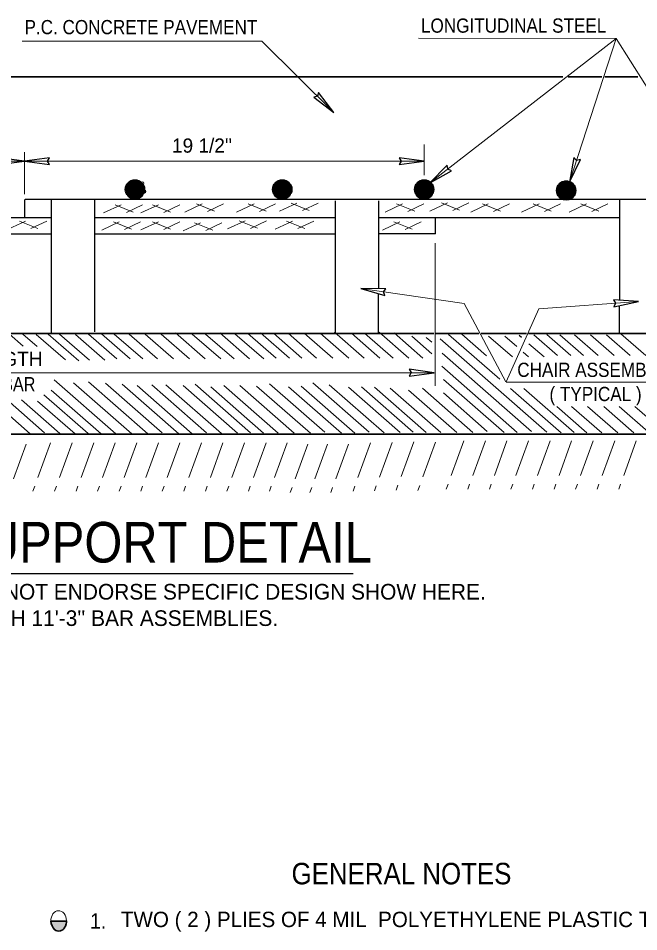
# Model space of a CAD drawing. Extents: x -581 to 228, y -451 to 4.
# Drawn here: x 112.8 to 176.4, y -350.8 to -257.3 of the extents above; entities that cross this region are included whole.
import ezdxf

# ---------------------------------------------------------------- set-up
doc = ezdxf.new("R2010")
doc.units = 0
doc.header["$LTSCALE"] = 0.63
doc.header["$PDMODE"] = 32
doc.header["$PDSIZE"] = 0.315
doc.linetypes.add('LONG_DASHED', pattern=[7.5, 6, -1.5])
for name, color, linetype, lineweight in [('1', 7, 'Continuous', 13), ('10', 7, 'Continuous', 13), ('25', 7, 'Continuous', 35)]:
    doc.layers.add(name, color=color, linetype=linetype, lineweight=lineweight)

msp = doc.modelspace()

# ---------------------------------------------------------------- hatches: boundary and pattern name
at = {"layer": '25'}
msp.add_hatch(color=256, dxfattribs=at).paths.add_polyline_path([(116.1722, -349.7535), (117.774, -349.7534), (117.7566, -349.8995), (117.7427, -350.0456), (117.6593, -350.2681), (117.5759, -350.4211), (117.4994, -350.5254), (117.3813, -350.6298), (117.2354, -350.7133), (117.1451, -350.7549), (116.9992, -350.7688), (116.8115, -350.7549), (116.6934, -350.7063), (116.5475, -350.6089), (116.4085, -350.4559), (116.2973, -350.2473), (116.2139, -350.0038)])

# ---------------------------------------------------------------- linework, layer by layer
at = {"layer": '1'}
for p, q in [((113.2357, -259.6737), (137.8118, -259.6737)), ((137.8096, -259.6846), (145.149, -266.9662)), ((153.8036, -259.3707), (174.0475, -259.4065)), ((174.0475, -259.4064), (154.9457, -274.2159)), ((174.0475, -259.4064), (169.27, -274.1105)), ((174.0475, -259.4064), (183.2782, -274.0052)), ((154.3928, -270.2502), (154.3928, -273.3781)), ((113.4725, -271.028), (113.4725, -275.3422)), ((113.447, -271.946), (103.7575, -271.946)), ((154.3928, -271.946), (113.4725, -271.946)), ((121.5735, -277.2491), (123.356, -276.4202)), ((122.7535, -276.4202), (124.6114, -277.1734)), ((123.9083, -277.1988), (125.5407, -276.4202)), ((125.3947, -277.2587), (127.1773, -276.4298)), ((126.5747, -276.4298), (128.4327, -277.1831)), ((127.7295, -277.2084), (129.3617, -276.4298)), ((129.8868, -277.1567), (131.6694, -276.3277)), ((131.0667, -276.3277), (132.925, -277.0811)), ((132.2215, -277.1064), (133.854, -276.3277)), ((135.19, -277.1567), (136.9725, -276.3277)), ((136.3699, -276.3277), (138.2281, -277.0811)), ((137.5248, -277.1064), (139.1571, -276.3277)), ((139.5858, -277.0643), (141.3684, -276.2354)), ((140.7658, -276.2354), (142.6238, -276.9887)), ((141.9207, -277.0142), (143.5528, -276.2354)), ((150.3932, -277.1567), (152.1757, -276.3277)), ((151.5732, -276.3277), (153.4313, -277.0811)), ((152.728, -277.1064), (154.3603, -276.3277)), ((154.9849, -277.0548), (156.7674, -276.2258)), ((156.1649, -276.2258), (158.023, -276.9791)), ((157.3198, -277.0044), (158.952, -276.2258)), ((159.1685, -277.1567), (160.951, -276.3277)), ((160.3485, -276.3277), (162.2065, -277.0811)), ((161.5033, -277.1064), (163.1357, -276.3277)), ((164.3724, -277.1567), (166.155, -276.3277)), ((165.5523, -276.3277), (167.4104, -277.0811)), ((166.7071, -277.1064), (168.3395, -276.3277)), ((169.237, -277.1567), (171.0195, -276.3277)), ((170.4169, -276.3277), (172.2748, -277.0811)), ((171.5717, -277.1064), (173.204, -276.3277)), ((111.7821, -278.9117), (113.5647, -278.0827)), ((112.9621, -278.0827), (114.8202, -278.836)), ((114.1169, -278.8616), (115.7492, -278.0827)), ((121.3886, -279.0043), (123.1714, -278.1753)), ((122.5686, -278.1753), (124.4267, -278.9285)), ((123.7235, -278.9539), (125.3558, -278.1753)), ((125.3947, -278.9934), (127.1773, -278.1644)), ((126.5747, -278.1644), (128.4327, -278.9177)), ((127.7295, -278.9431), (129.3617, -278.1644)), ((129.7021, -279.0964), (131.4846, -278.2677)), ((130.882, -278.2677), (132.7402, -279.0208)), ((132.0369, -279.0462), (133.6692, -278.2677)), ((134.2717, -278.8914), (136.0542, -278.0624)), ((135.4517, -278.0624), (137.3097, -278.8157)), ((136.6065, -278.8412), (138.2388, -278.0624)), ((139.1239, -278.9117), (140.9066, -278.0827)), ((140.3038, -278.0827), (142.1619, -278.836)), ((141.4587, -278.8616), (143.0911, -278.0827)), ((150.1162, -279.0043), (151.8987, -278.1753)), ((151.2962, -278.1753), (153.1542, -278.9285)), ((152.4509, -278.9539), (154.0832, -278.1753)), ((155.5012, -280.3508), (155.5012, -294.9691)), ((111.9399, -289.6477), (113.3477, -290.8795)), ((113.3104, -289.6477), (114.7606, -290.9166)), ((114.6809, -289.6983), (117.6521, -292.2985)), ((115.8991, -289.6477), (119.0333, -292.3901)), ((117.0667, -289.6477), (120.142, -292.3385)), ((118.691, -289.6983), (121.7062, -292.337)), ((120.0107, -289.6477), (122.9276, -292.2002)), ((121.3393, -289.6128), (124.2963, -292.2002)), ((122.6681, -289.6477), (125.585, -292.2002)), ((124.1716, -289.6477), (127.0886, -292.2002)), ((125.8151, -289.6477), (128.7321, -292.2002)), ((127.4585, -289.6477), (130.3754, -292.2002)), ((128.9271, -289.5428), (131.9639, -292.2002)), ((130.6406, -289.6477), (133.5574, -292.2002)), ((132.0042, -289.6477), (134.9212, -292.2002)), ((133.4727, -289.5428), (136.5097, -292.2002)), ((135.0114, -289.6128), (137.9683, -292.2002)), ((136.3051, -289.5777), (139.2221, -292.1302)), ((137.6338, -289.5428), (140.5907, -292.1302)), ((138.9626, -289.5777), (141.8793, -292.1302)), ((140.4662, -289.5777), (143.383, -292.1302)), ((142.1096, -289.5777), (145.0265, -292.1302)), ((143.7529, -289.5777), (146.67, -292.1302)), ((145.2216, -289.4729), (148.2584, -292.1302)), ((146.9349, -289.5777), (149.8518, -292.1302)), ((148.2987, -289.5777), (151.2157, -292.1302)), ((149.7672, -289.4729), (152.8042, -292.1302)), ((151.3059, -289.5428), (154.2626, -292.1302)), ((153.1156, -289.8775), (155.1696, -291.675)), ((156.8958, -289.6826), (162.1526, -294.2824)), ((158.2517, -289.6715), (160.7892, -291.8919)), ((160.9917, -289.8573), (163.4293, -291.9903)), ((162.6352, -289.8573), (163.8653, -290.9339)), ((165.6073, -289.7176), (168.0448, -291.8503)), ((166.9361, -289.6825), (169.4135, -291.8503)), ((168.2647, -289.7176), (170.7022, -291.8503)), ((169.7682, -289.7176), (172.206, -291.8503)), ((171.4118, -289.7176), (173.8493, -291.8503)), ((173.0552, -289.7176), (175.4927, -291.8503)), ((174.5239, -289.6128), (177.0814, -291.8503)), ((154.6096, -290.0093), (155.165, -290.4954)), ((156.0289, -290.1393), (164.1864, -297.2773)), ((166.6614, -291.9903), (165.1237, -290.6448)), ((156.2431, -291.603), (165.3973, -299.6132)), ((165.0726, -291.9903), (164.5288, -291.5144)), ((53.0986, -293.6074), (155.4253, -293.6074)), ((156.1878, -292.9447), (163.9288, -299.7182)), ((116.5151, -294.3516), (122.8079, -299.858)), ((120.0327, -294.5535), (126.0949, -299.858)), ((156.3762, -294.3027), (162.565, -299.7182)), ((116.2036, -295.3947), (121.3043, -299.858)), ((118.4771, -294.6305), (124.4513, -299.858)), ((121.7702, -294.6839), (127.5635, -299.7531)), ((123.4566, -294.7651), (129.2769, -299.858)), ((125.0127, -294.9334), (130.6406, -299.858)), ((126.4984, -294.8438), (132.1091, -299.7531)), ((127.9472, -294.8349), (133.6476, -299.8231)), ((129.7181, -294.9117), (135.2911, -299.7881)), ((130.9332, -294.7772), (136.6198, -299.7531)), ((132.5407, -295.0562), (137.9483, -299.7881)), ((133.8944, -294.9251), (139.4519, -299.7881)), ((135.5185, -294.908), (141.0955, -299.7881)), ((137.2343, -294.9712), (142.7388, -299.7881)), ((138.5674, -294.7481), (144.2076, -299.6832)), ((140.494, -295.0394), (145.9209, -299.7881)), ((141.7946, -294.9842), (147.2846, -299.7881)), ((142.9944, -294.6442), (148.7532, -299.6832)), ((144.6717, -294.8356), (150.2918, -299.7531)), ((146.6527, -295.0958), (151.9352, -299.7182)), ((147.9592, -295.0412), (153.2639, -299.6832)), ((149.296, -295.0834), (154.5926, -299.7182)), ((150.909, -295.1792), (156.0961, -299.7182)), ((152.8, -295.3957), (157.7396, -299.7182)), ((154.2067, -295.1888), (159.383, -299.7182)), ((162.7744, -294.5762), (177.9783, -294.5762)), ((168.4047, -299.7531), (163.2452, -295.2382)), ((169.7333, -299.7182), (164.611, -295.236)), ((109.8703, -296.1864), (114.0662, -299.858)), ((111.6977, -296.3955), (115.5348, -299.7531)), ((113.1532, -296.3931), (117.0733, -299.8231)), ((115.4573, -295.8694), (119.9756, -299.8231)), ((156.3611, -295.6838), (160.8516, -299.6132)), ((114.8173, -296.5069), (118.6469, -299.858)), ((163.9379, -297.0598), (166.9358, -299.6832)), ((167.9842, -297.0598), (171.062, -299.7531)), ((169.4878, -297.0598), (172.5656, -299.7531)), ((171.1312, -297.0598), (174.2089, -299.7531)), ((172.7746, -297.0598), (175.8525, -299.7531)), ((174.3632, -297.0598), (177.3211, -299.6481)), ((175.9565, -297.0598), (179.0345, -299.7531))]:
    msp.add_line(p, q, dxfattribs=at)
at = {"layer": '1', "lineweight": 35}
for p, q in [((104.8107, -263.3271), (168.6023, -263.3271)), ((169.1197, -263.3271), (172.5936, -263.3271)), ((172.8893, -263.3271), (176.2647, -263.3271)), ((155.3964, -289.5969), (60.6687, -289.5969)), ((155.5936, -289.5969), (160.0037, -289.5969)), ((160.2254, -289.5969), (164.8575, -289.5969)), ((191.3963, -289.5969), (165.0791, -289.5969)), ((15.0146, -299.9029), (191.3963, -299.9029))]:
    msp.add_line(p, q, dxfattribs=at)
at = {"layer": '1', "lineweight": 40}
for p, q in [((124.3454, -273.9971), (125.2076, -273.9971)), ((124.5885, -273.9128), (124.8458, -273.9128)), ((124.5885, -273.9128), (124.8479, -273.9128)), ((124.8479, -273.9128), (124.9646, -273.9128)), ((124.8498, -273.9128), (124.9646, -273.9128)), ((139.5027, -273.9626), (140.2125, -273.9626)), ((154.0377, -273.9626), (154.7475, -273.9626)), ((123.8227, -274.843), (125.7303, -274.843)), ((123.8251, -274.9158), (125.7278, -274.9158)), ((123.8261, -274.7665), (125.7268, -274.7665)), ((123.8372, -274.6823), (123.9922, -274.6823)), ((123.8372, -274.6823), (123.9941, -274.6823)), ((123.853, -274.6097), (125.7, -274.6097)), ((123.8762, -274.533), (125.6768, -274.533)), ((123.9068, -274.4564), (125.6463, -274.4564)), ((123.9476, -274.3761), (125.6055, -274.3761)), ((123.9941, -274.6823), (124.8458, -274.6823)), ((123.9988, -274.2957), (125.5542, -274.2957)), ((124.0593, -274.2192), (125.4937, -274.2192)), ((124.1303, -274.1463), (125.4226, -274.1463)), ((124.2195, -274.0735), (125.3335, -274.0735)), ((124.8498, -274.6823), (125.7016, -274.6823)), ((125.7016, -274.6823), (125.7157, -274.6823)), ((125.7036, -274.6823), (125.7157, -274.6823)), ((138.9044, -274.8814), (140.8108, -274.8814)), ((138.9049, -274.8048), (140.8104, -274.8048)), ((138.9109, -274.7321), (140.8043, -274.7321)), ((138.9228, -274.6593), (140.7926, -274.6593)), ((138.9416, -274.5828), (140.7739, -274.5828)), ((138.9702, -274.4987), (139.8202, -274.4987)), ((138.9704, -274.4987), (139.8222, -274.4987)), ((139.0024, -274.4259), (140.7129, -274.4259)), ((139.0447, -274.3492), (140.6709, -274.3492)), ((139.0968, -274.2727), (140.6184, -274.2727)), ((139.1648, -274.1923), (140.5505, -274.1923)), ((139.251, -274.112), (140.4645, -274.112)), ((139.3582, -274.0354), (140.3573, -274.0354)), ((139.8222, -274.4987), (140.6741, -274.4987)), ((139.8241, -274.4987), (140.6758, -274.4987)), ((140.6758, -274.4987), (140.7452, -274.4987)), ((140.678, -274.4987), (140.7452, -274.4987)), ((153.4396, -274.8814), (155.3458, -274.8814)), ((153.4399, -274.8048), (155.3454, -274.8048)), ((153.446, -274.7321), (155.3394, -274.7321)), ((153.4577, -274.6593), (155.3275, -274.6593)), ((153.4765, -274.5828), (155.3089, -274.5828)), ((153.5052, -274.4987), (153.7827, -274.4987)), ((153.5052, -274.4987), (153.7847, -274.4987)), ((153.5374, -274.4259), (155.248, -274.4259)), ((153.5796, -274.3492), (155.2057, -274.3492)), ((153.6318, -274.2727), (155.1534, -274.2727)), ((153.6999, -274.1923), (155.0855, -274.1923)), ((153.7847, -274.4987), (154.6365, -274.4987)), ((153.7859, -274.112), (154.9993, -274.112)), ((153.7867, -274.4987), (154.6387, -274.4987)), ((153.8932, -274.0354), (154.8922, -274.0354)), ((154.6387, -274.4987), (155.2802, -274.4987)), ((154.6404, -274.4987), (155.2802, -274.4987)), ((167.9742, -274.9274), (169.8809, -274.9274)), ((167.9788, -274.8546), (169.8762, -274.8546)), ((167.9892, -274.7817), (169.8659, -274.7817)), ((168.0066, -274.7053), (169.8485, -274.7053)), ((168.0334, -274.621), (168.1945, -274.621)), ((168.0334, -274.621), (168.1964, -274.621)), ((168.064, -274.5485), (169.7912, -274.5485)), ((168.1042, -274.4717), (169.751, -274.4717)), ((168.154, -274.3952), (169.7011, -274.3952)), ((168.1964, -274.621), (169.0482, -274.621)), ((168.1984, -274.621), (169.0503, -274.621)), ((168.2189, -274.3147), (169.6361, -274.3147)), ((168.3007, -274.2344), (169.5543, -274.2344)), ((168.4011, -274.1579), (169.4541, -274.1579)), ((168.5325, -274.085), (169.3226, -274.085)), ((168.7708, -274.0122), (169.0842, -274.0122)), ((169.0503, -274.621), (169.8216, -274.621)), ((169.0522, -274.621), (169.8216, -274.621)), ((123.833, -274.9886), (125.7199, -274.9886)), ((123.8478, -275.0652), (125.7052, -275.0652)), ((123.8704, -275.1457), (125.6827, -275.1457)), ((123.9008, -275.226), (125.6521, -275.226)), ((123.9381, -275.3025), (125.6151, -275.3025)), ((123.9843, -275.3792), (125.5687, -275.3792)), ((124.0383, -275.4518), (124.8458, -275.4518)), ((124.0383, -275.4518), (124.8479, -275.4518)), ((124.1162, -275.5362), (125.4368, -275.5362)), ((124.2065, -275.6127), (125.3465, -275.6127)), ((124.3201, -275.6854), (125.233, -275.6854)), ((124.4917, -275.7582), (125.0613, -275.7582)), ((124.8479, -275.4518), (125.5146, -275.4518)), ((124.8498, -275.4518), (125.5146, -275.4518)), ((138.9107, -274.9619), (140.8047, -274.9619)), ((138.924, -275.0422), (140.7914, -275.0422)), ((138.9433, -275.1188), (140.7722, -275.1188)), ((138.9694, -275.1954), (140.7459, -275.1954)), ((139.0016, -275.2681), (139.8202, -275.2681)), ((139.0016, -275.2681), (139.8222, -275.2681)), ((139.0482, -275.3523), (140.6672, -275.3523)), ((139.1012, -275.4289), (140.6141, -275.4289)), ((139.1632, -275.5015), (140.5522, -275.5015)), ((139.2397, -275.5743), (140.4758, -275.5743)), ((139.3432, -275.651), (140.3722, -275.651)), ((139.4983, -275.7313), (140.2173, -275.7313)), ((139.8222, -275.2681), (140.6741, -275.2681)), ((139.8241, -275.2681), (140.6758, -275.2681)), ((140.6758, -275.2681), (140.7139, -275.2681)), ((140.678, -275.2681), (140.7139, -275.2681)), ((153.4458, -274.9619), (155.3396, -274.9619)), ((153.4588, -275.0422), (155.3264, -275.0422)), ((153.4783, -275.1188), (155.3072, -275.1188)), ((153.5045, -275.1954), (155.2809, -275.1954)), ((153.5365, -275.2681), (153.7827, -275.2681)), ((153.5365, -275.2681), (153.7847, -275.2681)), ((153.5832, -275.3523), (155.2022, -275.3523)), ((153.6363, -275.4289), (155.149, -275.4289)), ((153.6982, -275.5015), (155.0872, -275.5015)), ((153.7747, -275.5743), (155.0106, -275.5743)), ((153.7847, -275.2681), (154.6365, -275.2681)), ((153.7867, -275.2681), (154.6387, -275.2681)), ((153.8781, -275.651), (154.9072, -275.651)), ((154.0332, -275.7313), (154.7522, -275.7313)), ((154.6387, -275.2681), (155.2489, -275.2681)), ((154.6404, -275.2681), (155.2489, -275.2681)), ((167.9751, -275.0039), (169.8799, -275.0039)), ((167.9828, -275.0842), (169.8723, -275.0842)), ((167.9976, -275.1648), (169.8577, -275.1648)), ((168.0182, -275.2412), (169.8368, -275.2412)), ((168.0463, -275.3178), (169.8088, -275.3178)), ((168.0801, -275.3906), (168.1945, -275.3906)), ((168.0801, -275.3906), (168.1964, -275.3906)), ((168.1291, -275.4748), (169.726, -275.4748)), ((168.1848, -275.5512), (169.6702, -275.5512)), ((168.1964, -275.3906), (169.0482, -275.3906)), ((168.1984, -275.3906), (169.0503, -275.3906)), ((168.2496, -275.6241), (169.6054, -275.6241)), ((168.3304, -275.6969), (169.5247, -275.6969)), ((168.4409, -275.7735), (169.4141, -275.7735)), ((168.6137, -275.8538), (169.2413, -275.8538)), ((169.0503, -275.3906), (169.7751, -275.3906)), ((169.0522, -275.3906), (169.7751, -275.3906))]:
    msp.add_line(p, q, dxfattribs=at)
at = {"layer": '1', "lineweight": 25}
for p, q in [((113.5169, -277.7072), (113.5169, -275.8827)), ((191.3963, -275.872), (113.5346, -275.872)), ((116.2385, -289.5408), (116.2385, -275.9012)), ((120.6623, -289.4354), (120.6623, -275.9012)), ((145.3083, -289.6461), (145.3083, -276.0065)), ((149.7321, -276.0065), (149.7321, -285.0081)), ((174.3779, -275.9538), (174.3779, -286.2043)), ((91.6188, -277.7222), (116.2385, -277.7222)), ((120.6887, -277.7222), (145.2558, -277.7222)), ((149.7848, -277.7222), (174.4309, -277.7222)), ((155.5512, -279.4033), (155.5512, -277.8116)), ((91.6188, -279.4033), (116.2385, -279.4033)), ((120.6623, -279.4033), (145.2558, -279.4033)), ((155.5512, -279.4033), (149.7584, -279.4033)), ((149.7321, -289.6461), (149.7321, -285.5239)), ((174.3779, -289.5408), (174.3779, -286.7469)), ((164.1038, -289.7523), (164.3464, -289.9647))]:
    msp.add_line(p, q, dxfattribs=at)
at = {"layer": '1', "linetype": 'LONG_DASHED'}
for p, q in [((113.6493, -300.9279), (111.8477, -305.8777)), ((116.1409, -300.7957), (114.3389, -305.7456)), ((118.3475, -300.7957), (116.5463, -305.7456)), ((120.5541, -300.7957), (118.7529, -305.7456)), ((122.7606, -300.7957), (120.9592, -305.7456)), ((124.9674, -300.7957), (123.1658, -305.7456)), ((127.1747, -300.7957), (125.3723, -305.7456)), ((129.3805, -300.7957), (127.5788, -305.7456)), ((131.5876, -300.7957), (129.7858, -305.7456)), ((133.7939, -300.7957), (131.9919, -305.7456)), ((136.0005, -300.7957), (134.1987, -305.7456)), ((138.2074, -300.7957), (136.4057, -305.7456)), ((140.3476, -300.7957), (138.5458, -305.7456)), ((142.4877, -300.9294), (140.686, -305.8794)), ((144.4941, -300.9294), (142.6924, -305.8794)), ((146.6341, -300.9294), (144.8325, -305.8794)), ((148.9081, -300.7957), (147.1065, -305.7456)), ((151.0983, -300.7587), (149.2966, -305.7085)), ((153.3255, -300.6842), (151.5242, -305.6343)), ((155.5528, -300.7215), (153.7512, -305.6714)), ((158.4578, -300.5893), (156.6557, -305.5392)), ((160.6641, -300.5893), (158.863, -305.5392)), ((162.8708, -300.5893), (161.0696, -305.5392)), ((165.0772, -300.5893), (163.2761, -305.5392)), ((167.2842, -300.5893), (165.4827, -305.5392)), ((169.4912, -300.5893), (167.689, -305.5392)), ((171.6973, -300.5893), (169.8955, -305.5392)), ((173.9042, -300.5893), (172.1024, -305.5392)), ((176.1106, -300.5893), (174.3087, -305.5392))]:
    msp.add_line(p, q, dxfattribs=at)
at = {"layer": '1', "lineweight": 25}
for points in [[(145.149, -266.9662), (143.5828, -264.9178), (143.4785, -265.3037), (143.0883, -265.4162)], [(113.447, -271.946), (110.8925, -271.595), (111.0902, -271.9423), (110.8925, -272.297)], [(113.4725, -271.946), (116.027, -272.297), (115.8293, -271.9497), (116.027, -271.595)], [(154.3928, -271.946), (151.8383, -271.595), (152.036, -271.9423), (151.8383, -272.297)], [(169.27, -274.1105), (170.3932, -271.7895), (170.0017, -271.8702), (169.7255, -271.5726)], [(154.9457, -274.2159), (157.1796, -272.9282), (156.8105, -272.7747), (156.7494, -272.3733)], [(147.895, -284.9923), (150.3718, -285.7091), (150.2265, -285.3367), (150.4734, -285.0144)], [(176.3426, -286.3341), (173.7697, -286.1641), (173.9913, -286.4967), (173.8192, -286.8643)], [(155.4253, -293.6074), (152.8708, -293.2564), (153.0685, -293.6037), (152.8708, -293.9584)]]:
    msp.add_lwpolyline(points, close=True, dxfattribs=at)
at = {"layer": '1', "lineweight": 40}
msp.add_lwpolyline([(123.9961, -274.6823), (124.8479, -274.6823), (125.6997, -274.6823)], dxfattribs=at)
at = {"layer": '1'}
for points in [[(147.895, -284.9923), (158.487, -286.5406), (162.7573, -294.5392)], [(162.7832, -294.5392), (166.1247, -287.0565), (176.3426, -286.3341)]]:
    msp.add_lwpolyline(points, dxfattribs=at)
msp.add_lwpolyline([(116.1835, -349.753), (117.7531, -349.753), (117.7581, -349.8321), (117.7483, -349.9405), (117.7186, -350.0938), (117.6741, -350.2269), (117.6101, -350.3601), (117.5459, -350.4539), (117.4619, -350.5577), (117.383, -350.6318), (117.2793, -350.6957), (117.1955, -350.7303), (117.1014, -350.76), (117.0031, -350.7698), (116.8794, -350.7698), (116.7957, -350.7404), (116.7167, -350.7108), (116.6277, -350.6612), (116.5539, -350.6019), (116.4896, -350.5477), (116.4303, -350.4737), (116.3711, -350.3947), (116.3169, -350.296), (116.2723, -350.1923), (116.2331, -350.0886), (116.2131, -349.9902), (116.1936, -349.8965), (116.1886, -349.8123)], close=True, dxfattribs=at)
at = {"layer": '1', "lineweight": 40}
for centre in [(124.7764, -274.8479), (139.8576, -274.8479), (154.3926, -274.8479), (168.9274, -274.9532)]:
    msp.add_circle(centre, 0.9538, dxfattribs=at)
at = {"layer": '1'}
msp.add_ellipse((116.9716, -349.7344), major_axis=(-0.0301, 1.052), ratio=0.762969, dxfattribs=at)
for p in [(125.5334, -274.2159), (125.7442, -275.0586)]:
    msp.add_point(p, dxfattribs=at)
at = {"layer": '10', "lineweight": 25}
msp.add_line((58.914, -314.1655), (147.1348, -314.1655), dxfattribs=at)
at = {"layer": '25'}
msp.add_lwpolyline([(116.1722, -349.7535), (117.774, -349.7534), (117.7566, -349.8995), (117.7427, -350.0456), (117.6593, -350.2681), (117.5759, -350.4211), (117.4994, -350.5254), (117.3813, -350.6298), (117.2354, -350.7133), (117.1451, -350.7549), (116.9992, -350.7688), (116.8115, -350.7549), (116.6934, -350.7063), (116.5475, -350.6089), (116.4085, -350.4559), (116.2973, -350.2473), (116.2139, -350.0038)], close=True, dxfattribs=at)

# ---------------------------------------------------------------- texts
at = {"layer": '1'}
for s, height, width, p in [('P.C. CONCRETE PAVEMENT', 1.455, 0.9, (113.4732, -258.957)), ('LONGITUDINAL STEEL', 1.455, 0.9, (154.0663, -258.7999)), ('CHAIR ASSEMBLY', 1.455, 0.9, (163.9236, -294.0403)), ('TRANSVERSE TIE BAR', 1.455, 0.85, (96.4826, -295.5092)), ('( TYPICAL )', 1.455, 0.9, (167.2199, -296.516)), ('TRANSVERSE BAR SUPPORT DETAIL', 4.153, 0.9, (59.0484, -313.0422)), ('GENERAL NOTES', 2.2, 0.9, (140.8132, -345.9868))]:
    msp.add_text(s, height=height, dxfattribs=dict(at, width=width)).set_placement(p)
for s, height, p in [("19 1/2''", 1.455, (128.5749, -271.0844)), ("48'' NOMINAL LENGTH", 1.455, (94.5699, -292.9188)), ('NOTE:  CHAIR ASSEMBLIES ARE SUGGESTIONS ONLY AND DO NOT ENDORSE SPECIFIC DESIGN SHOW HERE.', 1.6, (45.6161, -316.8324)), ("DESIGN SHOWN THIS DETAIL REFLECTS LAP FOR 2 EACH 11'-3'' BAR ASSEMBLIES.", 1.6, (53.1994, -319.5358)), ('TWO ( 2 ) PLIES OF 4 MIL  POLYETHYLENE PLASTIC TO BE PLACED', 1.575, (123.345, -350.3647))]:
    msp.add_text(s, height=height, dxfattribs=at).set_placement(p)
at = {"layer": '10', "width": 0.95}
msp.add_text('1.', height=1.575, dxfattribs=at).set_placement((120.1741, -350.5295))

doc.saveas('drawing.dxf')
